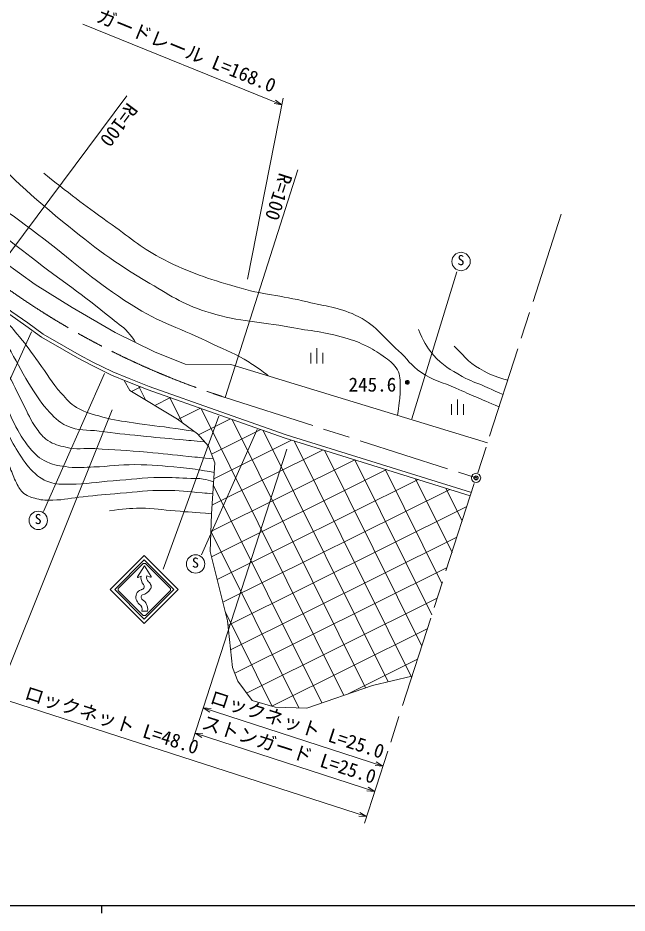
# Model space of a CAD drawing. Units: millimetres, scale not verified. Extents: x 40000 to 680000, y 20000 to 380000.
# Drawn here: x 257068 to 336713, y 204000 to 321008 of the extents above; entities that cross this region are included whole.
import ezdxf
from ezdxf.enums import TextEntityAlignment as Align

# ---------------------------------------------------------------- set-up
doc = ezdxf.new("R2010")
doc.units = ezdxf.units.MM
doc.header["$LTSCALE"] = 1000
doc.header["$PDMODE"] = 32
doc.header["$PDSIZE"] = 500
doc.linetypes.add('CHAIN', pattern=[18.5, 12, -1.5, 3.5, -1.5])
for name, color, linetype, lineweight in [('M-BGD', 7, 'Continuous', 13), ('M-BMK', 2, 'CHAIN', 13), ('M-BMK-SRVR', 3, 'Continuous', 13), ('M-STR-HTXT', 7, 'Continuous', 13), ('M-TTL-BAND', 7, 'Continuous', 25)]:
    doc.layers.add(name, color=color, linetype=linetype, lineweight=lineweight)
doc.layers.add('M-OTRS', color=6, linetype='Continuous')
doc.styles.add('ＭＳ ゴシック', font='')
doc.styles.get('ＭＳ ゴシック').set_extended_font_data('MS Gothic')

msp = doc.modelspace()

# ---------------------------------------------------------------- linework, layer by layer
at = {"layer": 'M-BGD'}
for p, q in [((255238, 289129), (259336, 286160)), ((314468, 287797), (308586, 268624)), ((259336, 286160), (264170, 283143)), ((264170, 283143), (269804, 279872)), ((258825, 279973), (253145, 267393)), ((269804, 279872), (274929, 277364)), ((274929, 277364), (278927, 275729)), ((296145, 275824), (296145, 277824)), ((295345, 275824), (295345, 277224)), ((296945, 275824), (296945, 277224)), ((278927, 275729), (284910, 275726)), ((284910, 275726), (318457, 265483)), ((268380, 274540), (260420, 256500)), ((270980, 273635), (271717, 272319)), ((273125, 272787), (271927, 272191)), ((272841, 272898), (273742, 271087)), ((271717, 272319), (277932, 268539)), ((277015, 271372), (274957, 270348)), ((276938, 271400), (278602, 268055)), ((313746, 269118), (313746, 270518)), ((314546, 269118), (314546, 271118)), ((315346, 269118), (315346, 270518)), ((280945, 269977), (277982, 268502)), ((281008, 269955), (299669, 232455)), ((277932, 268539), (280549, 266649)), ((284882, 268585), (280684, 266496)), ((285074, 268518), (302533, 233434)), ((288357, 267213), (281071, 250826)), ((288830, 267199), (282368, 263983)), ((289134, 267092), (305488, 234229)), ((280549, 266649), (281966, 265049)), ((292816, 265831), (282666, 260780)), ((293167, 265722), (308544, 234823)), ((281966, 265049), (282802, 262832)), ((296957, 264541), (282435, 257314)), ((297133, 264487), (309863, 238905)), ((301098, 263251), (282277, 253885)), ((282802, 262832), (282360, 256196)), ((301098, 263251), (311183, 242986)), ((305240, 261961), (282362, 250577)), ((305064, 262016), (312503, 247068)), ((282613, 259995), (296805, 231476)), ((309381, 260671), (283111, 247598)), ((309030, 260781), (313823, 251150)), ((313522, 259381), (283861, 244620)), ((312995, 259546), (315142, 255231)), ((315761, 257144), (284532, 241604)), ((282360, 256196), (282184, 251283)), ((282279, 253932), (293775, 230832)), ((314470, 253151), (284871, 238421)), ((282184, 251283), (284468, 242206)), ((313178, 249157), (285425, 235346)), ((311887, 245164), (286967, 232762)), ((284166, 243408), (290331, 231018)), ((284468, 242206), (285116, 236117)), ((310596, 241170), (290245, 231043)), ((309305, 237177), (300139, 232615)), ((285116, 236117), (285843, 234300)), ((285843, 234300), (287679, 231788)), ((303449, 233747), (308589, 234963)), ((294835, 230803), (303449, 233747)), ((287679, 231788), (290683, 230916)), ((290683, 230916), (294835, 230803))]:
    msp.add_line(p, q, dxfattribs=at)
for points in [[(227031, 303840), (241984, 292803), (256026, 282225), (258089, 280777), (260141, 279295), (263117, 277587), (264880, 276562), (266672, 275617), (269306, 274326), (271434, 273447), (274094, 272409), (283457, 269085), (291999, 266086), (316213, 258543)], [(227287, 304210), (242253, 293164), (256291, 282589), (258350, 281143), (260386, 279673), (263342, 277977), (265099, 276955), (266876, 276018), (269491, 274737), (271602, 273864), (274251, 272831), (283607, 269510), (292141, 266513), (316352, 258971)]]:
    msp.add_lwpolyline(points, dxfattribs=at)
for centre, radius in [((315004, 289169), 1200), ((307992, 273373), 150), ((307992, 273373), 120), ((307992, 273373), 90), ((307992, 273373), 60), ((307992, 273373), 30), ((307992, 273373), 20), ((259727, 255331), 1200), ((280295, 249634), 1200)]:
    msp.add_circle(centre, radius, dxfattribs=at)
for points, knots in [([(209641, 332302), (215359, 329987), (217523, 329076), (221908, 325923), (226502, 322620), (228254, 319784), (232213, 315742), (236766, 311092), (239115, 308294), (243621, 303597), (246430, 300668), (247896, 298913), (250886, 296169), (253818, 293477), (255652, 292184), (258791, 289735), (262875, 286550), (265348, 285002), (269341, 281703), (270302, 280908), (270977, 280582), (271740, 279595), (272032, 279216), (272157, 279065), (272434, 278585)], [0, 0, 0, 0, 1, 1, 1, 2, 2, 2, 3, 3, 3, 4, 4, 4, 5, 5, 5, 6, 6, 6, 7, 7, 7, 8, 8, 8, 8]), ([(229784, 323649), (235462, 316837), (236903, 315078), (241560, 309665), (244418, 306344), (245707, 304179), (248921, 301201), (253125, 297304), (255909, 295619), (260452, 292123), (264872, 288722), (267156, 286533), (271860, 283536), (275764, 281049), (278381, 280432), (282532, 278384), (284399, 277463), (285526, 277094), (287298, 276003), (287969, 275591), (288339, 275348), (288970, 274876), (289299, 274631), (289410, 274549), (289799, 274233)], [0, 0, 0, 0, 1, 1, 1, 2, 2, 2, 3, 3, 3, 4, 4, 4, 5, 5, 5, 6, 6, 6, 7, 7, 7, 8, 8, 8, 8]), ([(240834, 316114), (245471, 311006), (246770, 309607), (250770, 305626), (255348, 301069), (257921, 298499), (262914, 294402), (267138, 290935), (269623, 289093), (274323, 286305), (277281, 284550), (278932, 283402), (282235, 282441), (286192, 281290), (288570, 281339), (292621, 280581), (295435, 280054), (297078, 280020), (299818, 279190), (300998, 278833), (301672, 278624), (302762, 278045), (303724, 277534), (304281, 277254), (305133, 276573), (305804, 276038), (306272, 275771), (306687, 275020), (307114, 274246), (307009, 273670), (307048, 272787), (307083, 271973), (307017, 271514), (306926, 270703), (306855, 270065), (306822, 269845), (306685, 269077)], [0, 0, 0, 0, 1, 1, 1, 2, 2, 2, 3, 3, 3, 4, 4, 4, 5, 5, 5, 6, 6, 6, 7, 7, 7, 8, 8, 8, 9, 9, 9, 10, 10, 10, 11, 11, 11, 12, 12, 12, 12]), ([(221049, 299798), (226138, 296318), (227473, 295410), (231517, 292492), (235281, 289776), (237468, 288349), (241058, 285405), (244213, 282816), (246087, 281456), (248895, 278494), (250705, 276585), (251922, 275614), (253202, 273315), (254057, 271779), (253944, 270661), (254674, 269062), (255672, 266877), (256178, 265601), (257523, 263610), (258232, 262559), (258665, 261957), (259649, 261157), (260277, 260646), (260725, 260454), (261503, 260230), (262405, 259970), (262962, 260068), (263902, 260067), (266102, 260064), (267323, 260341), (269517, 260503), (271934, 260681), (273282, 260911), (275705, 260939), (277263, 260956), (278136, 260885), (279693, 260820), (280312, 260794), (280666, 260842), (281276, 260739), (281819, 260647), (282028, 260582), (282638, 260373)], [0, 0, 0, 0, 1, 1, 1, 2, 2, 2, 3, 3, 3, 4, 4, 4, 5, 5, 5, 6, 6, 6, 7, 7, 7, 8, 8, 8, 9, 9, 9, 10, 10, 10, 11, 11, 11, 12, 12, 12, 13, 13, 13, 14, 14, 14, 14]), ([(260448, 300695), (264685, 297387), (265819, 296465), (269403, 293948), (272002, 292122), (273308, 290827), (276150, 289409), (279678, 287649), (281814, 286968), (285595, 285852), (289164, 284798), (291301, 284763), (294918, 283889), (297382, 283294), (298864, 283211), (301175, 282172), (303782, 280998), (304674, 279402), (306817, 277510), (308011, 276456), (308429, 275562), (309761, 274689), (311405, 273611), (312545, 273402), (314341, 272603), (316530, 271630), (317240, 271335), (319976, 270181)], [0, 0, 0, 0, 1, 1, 1, 2, 2, 2, 3, 3, 3, 4, 4, 4, 5, 5, 5, 6, 6, 6, 7, 7, 7, 8, 8, 8, 9, 9, 9, 9]), ([(220341, 298183), (222540, 296204), (223184, 295623), (225139, 294148), (227081, 292682), (228238, 291952), (230300, 290659), (232829, 289073), (234337, 288336), (236879, 286770), (238461, 285795), (239428, 285354), (240877, 284189), (242311, 283036), (242973, 282226), (244239, 280891), (246054, 278976), (247042, 277869), (248682, 275802), (250070, 274053), (250782, 273015), (251954, 271113), (253226, 269048), (253775, 267789), (254748, 265566), (255315, 264269), (255532, 263501), (256056, 262186), (256364, 261414), (256479, 260953), (256874, 260223), (257186, 259646), (257338, 259264), (257855, 258860), (258419, 258419), (258855, 258342), (259545, 258151), (260328, 257935), (260805, 257983), (261617, 257988), (263181, 257996), (264041, 258269), (265597, 258424), (267486, 258612), (268544, 258724), (270436, 258874), (272712, 259054), (273986, 259284), (276270, 259255), (278177, 259231), (279243, 259103), (281144, 258934), (281687, 258886), (281863, 258873), (282534, 258804)], [0, 0, 0, 0, 1, 1, 1, 2, 2, 2, 3, 3, 3, 4, 4, 4, 5, 5, 5, 6, 6, 6, 7, 7, 7, 8, 8, 8, 9, 9, 9, 10, 10, 10, 11, 11, 11, 12, 12, 12, 13, 13, 13, 14, 14, 14, 15, 15, 15, 16, 16, 16, 17, 17, 17, 18, 18, 18, 18]), ([(253750, 281232), (254746, 279701), (255004, 279286), (255775, 278019), (256897, 276175), (257355, 275041), (258514, 273221), (259382, 271856), (259795, 271021), (260888, 269829), (261778, 268858), (262283, 268221), (263481, 267672), (264997, 266977), (266045, 267223), (267697, 266994), (269813, 266700), (271006, 266591), (273131, 266370), (275121, 266162), (276239, 266081), (278232, 265897), (279501, 265780), (279897, 265743), (281481, 265597)], [0, 0, 0, 0, 1, 1, 1, 2, 2, 2, 3, 3, 3, 4, 4, 4, 5, 5, 5, 6, 6, 6, 7, 7, 7, 8, 8, 8, 8]), ([(255082, 281813), (256152, 280668), (256448, 280336), (257270, 279343), (258304, 278093), (258791, 277319), (259757, 276016), (260942, 274418), (261426, 273376), (262772, 271913), (263480, 271144), (263831, 270619), (264735, 270095), (265965, 269382), (266786, 269234), (268151, 268835), (269695, 268385), (270610, 268334), (272198, 268084), (274332, 267748), (275540, 267651), (277676, 267333), (278630, 267191), (278934, 267147), (280118, 266960)], [0, 0, 0, 0, 1, 1, 1, 2, 2, 2, 3, 3, 3, 4, 4, 4, 5, 5, 5, 6, 6, 6, 7, 7, 7, 8, 8, 8, 8]), ([(249804, 280311), (250650, 279307), (250879, 278995), (251522, 278117), (252722, 276477), (253335, 275503), (254252, 273691), (255326, 271566), (255481, 270171), (256566, 268053), (257257, 266704), (257660, 265930), (258642, 264776), (259366, 263926), (259848, 263450), (260855, 262967), (261878, 262477), (262557, 262450), (263682, 262305), (264971, 262138), (265711, 262284), (267010, 262321), (269093, 262380), (270253, 262626), (272337, 262620), (274657, 262613), (275957, 262471), (278265, 262232), (279522, 262102), (280229, 262033), (281474, 261815), (281961, 261729), (282125, 261703), (282719, 261580)], [0, 0, 0, 0, 1, 1, 1, 2, 2, 2, 3, 3, 3, 4, 4, 4, 5, 5, 5, 6, 6, 6, 7, 7, 7, 8, 8, 8, 9, 9, 9, 10, 10, 10, 11, 11, 11, 11]), ([(251959, 280451), (252626, 279844), (252824, 279596), (253323, 278998), (254527, 277553), (254769, 276445), (255649, 274782), (256510, 273154), (256910, 272201), (257757, 270566), (258423, 269279), (258676, 268479), (259526, 267307), (260009, 266640), (260290, 266229), (260980, 265780), (261810, 265239), (262391, 265116), (263354, 264883), (264791, 264536), (265659, 264800), (267134, 264714), (269801, 264559), (271294, 264462), (273956, 264235), (276074, 264055), (277255, 263896), (279371, 263690), (280630, 263568), (281026, 263529), (282595, 263382)], [0, 0, 0, 0, 1, 1, 1, 2, 2, 2, 3, 3, 3, 4, 4, 4, 5, 5, 5, 6, 6, 6, 7, 7, 7, 8, 8, 8, 9, 9, 9, 10, 10, 10, 10]), ([(309434, 280291), (310095, 278741), (310418, 278097), (311397, 276938), (312576, 275541), (313581, 275078), (315159, 274157), (316246, 273523), (316954, 273361), (318103, 272849), (319037, 272432), (319329, 272301), (320493, 271780)], [0, 0, 0, 0, 1, 1, 1, 2, 2, 2, 3, 3, 3, 4, 4, 4, 4]), ([(314123, 278101), (315672, 276482), (316246, 275735), (318012, 274830), (319160, 274241), (319696, 274036), (321107, 273679)], [0, 0, 0, 0, 1, 1, 1, 2, 2, 2, 2]), ([(269063, 256564), (270935, 256833), (271537, 256909), (273134, 256927), (274900, 256948), (275880, 256703), (277641, 256564), (279484, 256417), (280061, 256373), (282360, 256196)], [0, 0, 0, 0, 1, 1, 1, 2, 2, 2, 3, 3, 3, 3])]:
    msp.add_open_spline(points, degree=3, knots=knots, dxfattribs=at)
msp.add_point((307992, 273373), dxfattribs=at)
at = {"layer": 'M-BMK'}
for p, q in [((328111, 295341), (305449, 225253)), ((284180, 271387), (316970, 260882))]:
    msp.add_line(p, q, dxfattribs=at)
msp.add_arc((315915, 370439), 104012, 233.21978, 252.23506, dxfattribs=at)
at = {"layer": 'M-BMK-SRVR'}
msp.add_circle((316970, 260882), 600, dxfattribs=at)
at = {"layer": 'M-OTRS'}
msp.add_point((316970, 260882), dxfattribs=at)
at = {"layer": 'M-STR-HTXT'}
for p, q in [((291578, 309665), (265540, 320207)), ((253639, 287132), (271310, 310820)), ((287094, 286840), (291745, 310515)), ((291578, 309665), (290745, 310272)), ((291578, 309665), (290557, 309808)), ((284180, 271387), (293677, 301170)), ((269411, 269784), (254105, 231678)), ((283334, 268964), (276068, 248938)), ((292239, 264660), (279941, 226623)), ((272697, 247966), (273624, 249388)), ((274471, 247998), (273624, 249388)), ((273734, 249711), (277001, 246444)), ((273168, 248058), (272773, 247878)), ((274397, 247910), (273932, 248093)), ((277446, 246296), (273585, 242435)), ((278040, 246296), (273585, 241841)), ((274023, 243483), (273285, 243483)), ((254332, 232243), (302657, 216618)), ((281294, 230808), (304789, 223211)), ((281294, 230808), (282168, 230263)), ((281294, 230808), (282322, 230738)), ((280228, 227511), (303723, 219915)), ((280228, 227511), (281102, 226966)), ((280228, 227511), (281256, 227442)), ((305414, 225144), (302373, 215740)), ((304789, 223211), (303914, 223757)), ((304789, 223211), (303761, 223281)), ((303723, 219915), (302695, 219984)), ((303723, 219915), (302849, 220460)), ((302657, 216618), (301629, 216688)), ((302657, 216618), (301783, 217163))]:
    msp.add_line(p, q, dxfattribs=at)
for points in [[(273585, 241841), (269131, 246296), (273585, 250750), (278040, 246296)], [(273585, 242435), (269725, 246296), (273585, 250156), (277446, 246296)], [(277001, 246444), (277001, 246147), (273734, 242880), (273437, 242880), (270170, 246147), (270170, 246444), (273437, 249711), (273734, 249711)]]:
    msp.add_lwpolyline(points, dxfattribs=at)
for centre, radius, start, end in [((274594, 247850), 1441, 171.70895, 219.51977), ((274594, 247850), 705, 159.86227, 230.35581), ((272748, 247933), 60.4, 146.88866, 294.44395), ((273171, 246677), 403, 290.41941, 39.51977), ((273471, 246495), 1056, 18.08808, 50.35581), ((274419, 247966), 60.4, 248.55061, 31.32869), ((273654, 245296), 1154, 158.3706, 231.84721), ((273417, 245390), 899, 105.15216, 158.3706), ((272792, 247697), 1491, 285.15216, 290.41941), ((272869, 247308), 1793, 286.02048, 327.29379), ((273996, 246666), 503, 319.43221, 18.08808), ((273654, 245296), 456, 158.3706, 209.19451), ((273417, 245390), 201, 105.15216, 158.3706), ((273431, 245171), 201, 209.19451, 237.95037), ((272515, 243708), 1524, 351.50617, 57.95037), ((272515, 243708), 802, 343.68669, 57.95037)]:
    msp.add_arc(centre, radius, start, end, dxfattribs=at)
at = {"layer": 'M-TTL-BAND'}
for p, q in [((40000, 205000), (579000, 205000)), ((268000, 205000), (268000, 204000))]:
    msp.add_line(p, q, dxfattribs=at)

# ---------------------------------------------------------------- texts
at = {"layer": 'M-BGD', "style": 'ＭＳ ゴシック'}
for p in [(314540, 290006), (259263, 256169), (279831, 250471)]:
    msp.add_text('S', height=1320, dxfattribs=at).set_placement(p, align=Align.TOP_LEFT)
msp.add_text('245.6', height=1833, dxfattribs=at).set_placement((303413, 273082), align=Align.MIDDLE_CENTER)
at = {"layer": 'M-STR-HTXT', "style": 'ＭＳ ゴシック'}
for s, rotation, p in [('ガードレール L=168.0', 337.956, (278549, 315379)), ('ロックネット L=48.0', 342.082, (268891, 227851)), ('ロックネット L=25.0', 342.082, (293134, 227295)), ('ストンガード L=25.0', 342.082, (292068, 223998))]:
    msp.add_text(s, height=1833, rotation=rotation, dxfattribs=at).set_placement(p, align=Align.BOTTOM_CENTER)
for rotation, p in [(233.276, (272147, 309505)), (252.314, (292125, 300580))]:
    msp.add_text('R=100', height=1833, rotation=rotation, dxfattribs=at).set_placement(p, align=Align.MIDDLE_LEFT)

doc.saveas('drawing.dxf')
